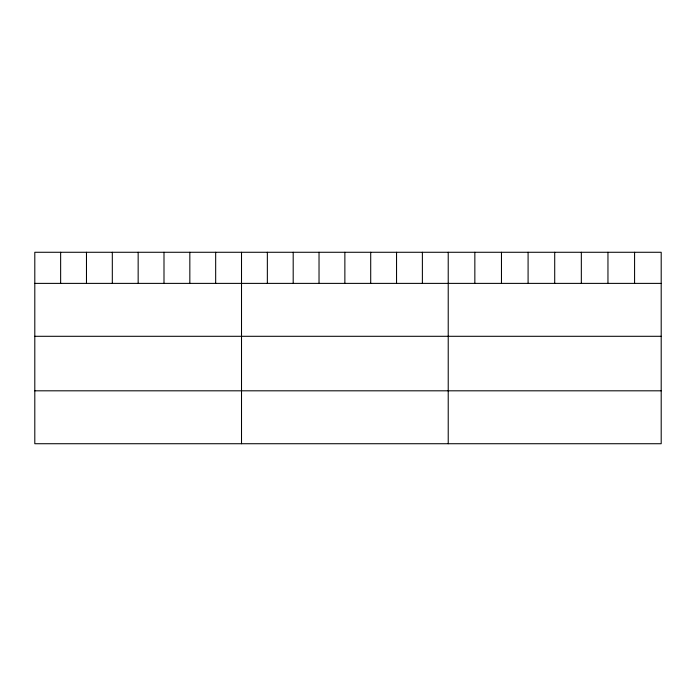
<?xml version="1.0" encoding="UTF-8"?>
<svg xmlns="http://www.w3.org/2000/svg" width="696" height="696" viewBox="0 0 696 696"><rect width="100%" height="100%" fill="white"/><g stroke="black" fill="none" stroke-linecap="round" stroke-linejoin="round"><path stroke-width="1.04" d="M661.2 283.385L661.2 443.726L34.8 443.726L34.8 252.274L661.2 252.274L661.2 283.385L34.8 283.385M34.8 336.298L661.2 336.298M34.8 390.813L661.2 390.813M634.578 252.274L634.578 283.385M607.956 252.274L607.956 283.385M581.334 252.274L581.334 283.385M554.712 252.274L554.712 283.385M528.09 252.274L528.09 283.385M501.468 252.274L501.468 283.385M474.846 252.274L474.846 283.385M448.224 252.274L448.224 443.726M422.385 252.274L422.385 283.385M396.546 252.274L396.546 283.385M370.707 252.274L370.707 283.385M344.868 252.274L344.868 283.385M319.029 252.274L319.029 283.385M293.19 252.274L293.19 283.385M267.351 252.274L267.351 283.385M241.512 252.274L241.512 443.726M215.673 252.274L215.673 283.385M189.834 252.274L189.834 283.385M163.995 252.274L163.995 283.385M138.156 252.274L138.156 283.385M112.317 252.274L112.317 283.385M86.478 252.274L86.478 283.385M60.639 252.274L60.639 283.385"/></g></svg>
